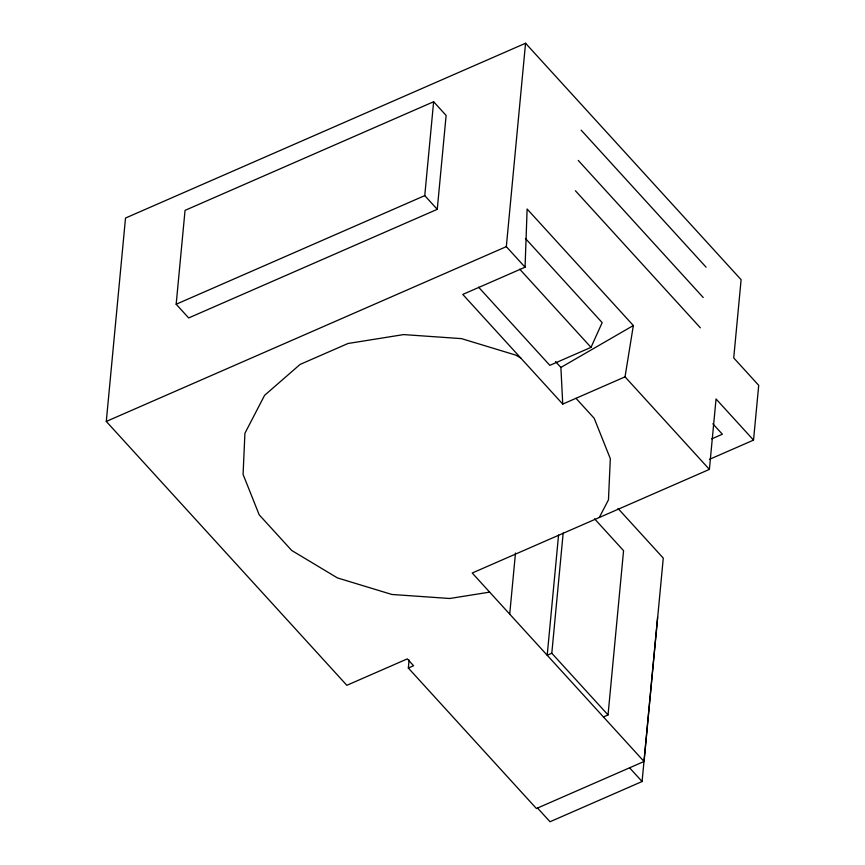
<?xml version="1.0" encoding="UTF-8"?>
<svg xmlns="http://www.w3.org/2000/svg" width="865" height="865" viewBox="0 0 865 865"><rect width="100%" height="100%" fill="white"/><g stroke="black" fill="none" stroke-linecap="round" stroke-linejoin="round"><path stroke-width="1.3" d="M625.038 376.859L562.747 404.085L462.775 294.424L525.066 267.199L527.12 209.016L633.342 325.532L625.038 376.859L709.397 469.392L472.225 573.019L644.047 761.492L536.419 808.526L408.334 668.029L409.091 660.006M408.334 668.029L413.578 665.726L407.329 658.881L346.843 685.307L106.287 421.439L125.511 218.045L525.552 43.25L741.11 279.709L733.725 357.926L758.713 385.347L753.534 440.101L709.43 459.38M176.168 304.242L185.045 210.368L433.635 101.746L446.124 115.456L437.257 209.33L188.667 317.942L176.168 304.242L424.758 195.62L433.635 101.746M525.066 267.199L506.328 246.644L525.552 43.25M509.712 614.139L515.486 553.038M558.563 535.057L547.199 655.259L551.805 653.248L563.169 533.045M603.435 716.944L608.041 714.933L623.568 550.659L594.547 518.816M537.522 808.04L550.021 821.75L642.09 781.517L657.616 617.242M644.047 761.492L663.271 558.109L618.032 508.479M709.397 469.392L716.047 398.981L753.534 440.101M478.54 287.137L549.837 365.344L591.011 347.362L602.17 322.623L525.455 238.481M599.315 517.486L608.463 499.84L610.322 458.677L594.201 418.292L575.982 398.3M562.747 404.085L560.898 367.441L633.342 325.532M106.287 421.439L506.328 246.644M711.711 438.879L722.362 434.23L712.846 423.785M489.633 592.125L449.768 598.494L391.899 594.471L337.437 577.917L291.7 550.464L259.186 514.805L243.076 474.409L244.925 433.257L264.582 395.348L300.09 364.425L348.011 343.492L403.62 334.593L461.488 338.626L515.962 355.169L520.827 358.099M581.129 130.118L706.089 267.188M578.263 160.425L703.223 297.506M575.398 190.743L700.358 327.813M519.703 269.156L591.011 347.362M424.758 195.62L437.257 209.33M555.535 361.57L560.898 367.441M551.805 653.248L608.041 714.933M629.59 767.817L642.09 781.517"/></g></svg>
